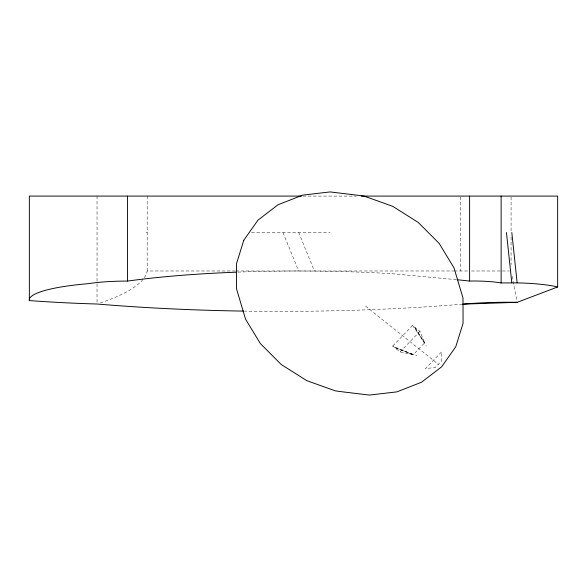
<?xml version="1.0" encoding="UTF-8"?>
<svg xmlns="http://www.w3.org/2000/svg" width="587" height="587" viewBox="0 0 587 587"><rect width="100%" height="100%" fill="white"/><g stroke="black" fill="none" stroke-linecap="round" stroke-linejoin="round"><path stroke-width="0.44" stroke-dasharray="2.94 2.2" d="M392.74 346.051L412.602 325.469L419.947 331.339L424.694 342.786L413.182 354.724L400.092 351.921L392.74 346.051L413.182 354.724L394.677 347.599L417.049 355.707M400.092 351.921L419.947 331.339M462.505 304.154C391.507 310.046 320.223 312.035 248.998 311.198L244.5 311.11M303.031 196.087L356.206 196.087M146.148 232.489L147.176 232.489M251.596 232.489L330.158 232.489M100.348 302.921A249.145 57.387 -1 0 0 147.19 270.989L235.189 270.989M235.915 270.989L453.648 270.989M454.309 270.989L469.204 270.989M471.515 270.989L509.296 270.989M237.933 272.119A286.251 49.411 0 0 1 298.688 270.989L314.449 271.069A286.229 49.403 0 0 1 391.58 273.667L456.356 279.654M365.569 306.12L438.364 364.278M412.602 325.469L424.694 342.786L414.532 327.01L426.265 346.154M298.688 232.489L314.449 271.069M282.927 232.489L298.688 270.989M512.128 276.36L516.876 300.529M511.072 196.997L511.072 231.579M511.072 237.067L511.072 264.576M460.729 196.997L460.729 270.989M147.176 196.087L147.176 270.989M97.038 196.087L97.038 282.919M97.038 283.837L97.038 303.097M441.365 352.09L425.48 368.563L435.253 367.499L441.475 361.056L441.365 352.09"/><path stroke-width="0.88" d="M462.505 304.154L517.228 302.32L557.65 286.962L557.65 196.087L361.254 196.087M457.236 279.742L469.607 281.048A38.617 6.67 0 0 1 501.122 282.949L517.154 282.89A58.729 10.14 0 0 1 557.657 286.962M301.314 196.087L29.35 196.087L29.35 300.573A291.526 50.321 0 0 0 97.038 304.015C145.796 308.08 194.686 310.347 243.598 311.095M511.805 232.489L517.154 282.89M506.449 232.489L511.805 282.824M501.122 196.087L501.122 282.949M469.607 196.087L469.607 281.048M127.452 196.087L127.452 281.085A57.181 9.869 0 0 0 88.388 283.653A105.638 18.234 0 0 0 29.306 300.573M127.452 281.085A262.044 45.228 0 0 1 205.795 273.667A286.251 49.411 0 0 1 236.121 272.185M464.317 304.015A99.034 17.096 0 0 1 517.228 302.32M243.781 240.266L236.48 263.732L236.554 288.951L245.542 319.152L260.349 343.542L281.254 364.527L306.825 380.669L335.324 390.869L340.915 391.632L369.392 395.073L396.878 391.874L421.51 382.247L441.593 366.853L455.769 346.734L463.07 323.268L462.996 298.049L454 267.848L439.193 243.458L418.296 222.473L392.725 206.331L364.226 196.131L358.628 195.368L330.151 191.927L302.665 195.126L278.04 204.753L257.957 220.147L243.781 240.266"/></g></svg>
